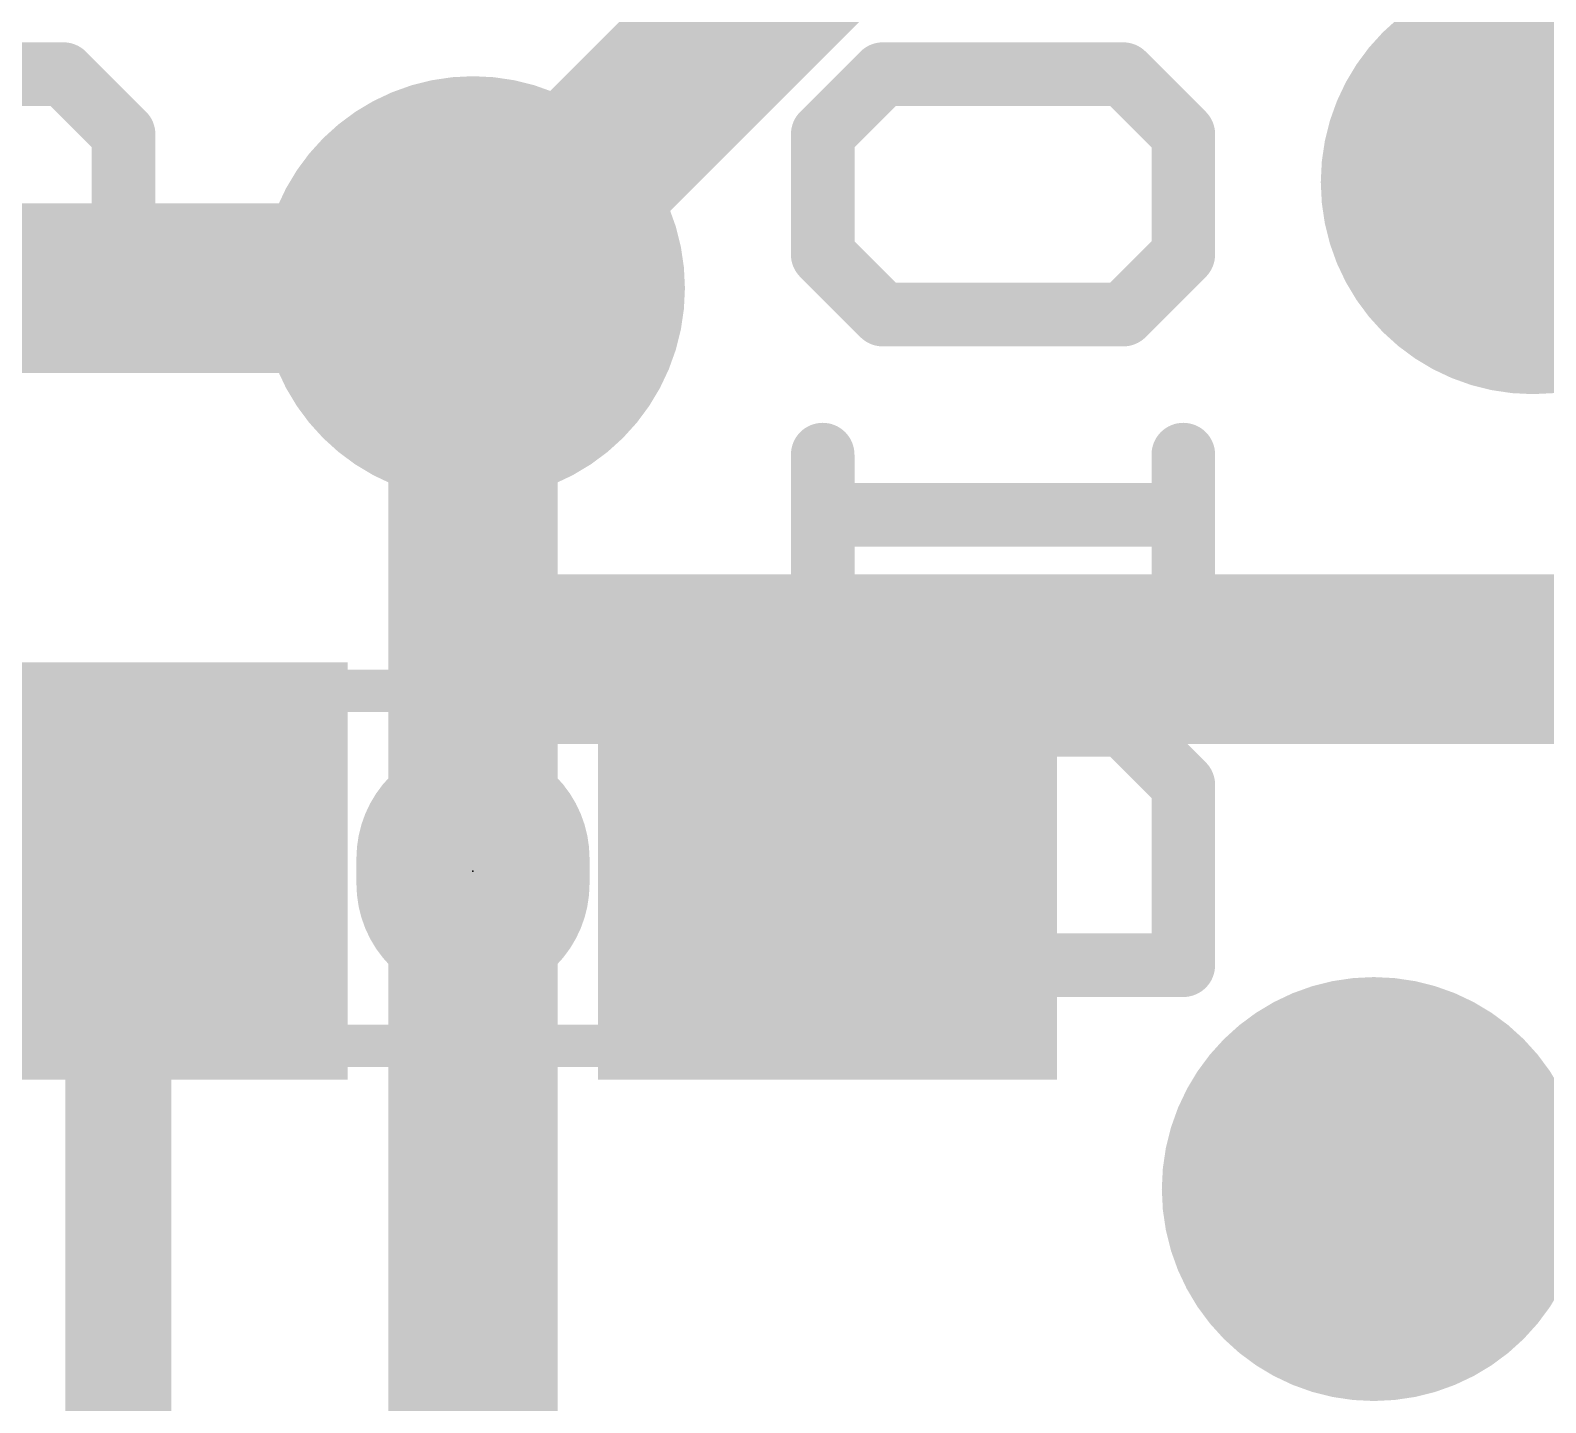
# Model space of a CAD drawing. Extents: x -33 to 74, y -11 to 28.
# Drawn here: x 10.369 to 14.001, y 14.728 to 18.017 of the extents above; entities that cross this region are included whole.
import ezdxf

# ---------------------------------------------------------------- set-up
doc = ezdxf.new("R2010")
doc.units = 0
for name, color, linetype in [('1', 12, 'CONTINUOUS'), ('16', 132, 'CONTINUOUS'), ('18', 110, 'CONTINUOUS'), ('21', 41, 'CONTINUOUS'), ('22', 40, 'CONTINUOUS'), ('23', 53, 'CONTINUOUS'), ('51', 53, 'CONTINUOUS')]:
    doc.layers.add(name, color=color, linetype=linetype)

# ---------------------------------------------------------------- blocks, each defined once
blk = doc.blocks.new('RECT')
blk.add_solid([(-0.5, -0.5), (0.5, -0.5), (-0.5, 0.5), (0.5, 0.5)])
blk = doc.blocks.new('ROUNDV')
at = {"const_width": 0.5}
blk.add_lwpolyline([(0, -0.25, 1), (0, 0.25, 1), (0, -0.25)], format="xyb", dxfattribs=at)

msp = doc.modelspace()

# ---------------------------------------------------------------- linework, layer by layer
at = {"layer": '1'}
for points, const_width in [([(12.28, 18.249), (11.43, 17.399)], 0.4064), ([(10.033, 17.399), (11.43, 17.399)], 0.4064), ([(10.58, 16.002), (10.58, 14.224)], 0.254)]:
    msp.add_lwpolyline(points, dxfattribs=dict(at, const_width=const_width))
for points, const_width in [([(11.43, 17.2974, 1), (11.43, 17.5006)], 0.2032), ([(11.3582, 17.4708, 1), (11.5018, 17.3272)], 0.2032), ([(10.6435, 16.002, 1), (10.5165, 16.002)], 0.127)]:
    msp.add_lwpolyline(points, format="xyb", dxfattribs=dict(at, const_width=const_width))
at = {"layer": '16', "const_width": 0.4064}
for points in [[(11.43, 16.51), (11.43, 17.399)], [(11.43, 12.827), (11.43, 16.51)], [(16.51, 16.51), (11.43, 16.51)]]:
    msp.add_lwpolyline(points, dxfattribs=at)
at = {"layer": '16', "const_width": 0.2032}
for points in [[(11.5316, 17.399, 1), (11.3284, 17.399)], [(11.5316, 16.51, 1), (11.3284, 16.51)], [(11.43, 16.6116, 1), (11.43, 16.4084)], [(11.3284, 16.51, 1), (11.5316, 16.51)]]:
    msp.add_lwpolyline(points, format="xyb", dxfattribs=at)
at = {"layer": '21', "const_width": 0.5588}
msp.add_lwpolyline([(11.43, 16.0325), (11.43, 15.9715)], dxfattribs=at)
at = {"layer": '21', "const_width": 0.2794}
for points in [[(11.5697, 16.0325, 1), (11.2903, 16.0325)], [(11.2903, 15.9715, 1), (11.5697, 15.9715)]]:
    msp.add_lwpolyline(points, format="xyb", dxfattribs=at)
at = {"layer": '22', "const_width": 0.1524}
for points in [[(10.4485, 17.9119), (10.1604, 17.9119)], [(10.5925, 17.7678), (10.4485, 17.9119)], [(12.2682, 17.7678), (12.4123, 17.9119)], [(12.4123, 17.9119), (12.9885, 17.9119)], [(12.9885, 17.9119), (13.1325, 17.7678)], [(10.5925, 17.3356), (10.5925, 17.7678)], [(12.2682, 17.4797), (12.2682, 17.7678)], [(13.1325, 17.7678), (13.1325, 17.4797)], [(12.4123, 17.3356), (12.2682, 17.4797)], [(13.1325, 17.4797), (12.9885, 17.3356)], [(9.7282, 17.3356), (10.5925, 17.3356)], [(12.9885, 17.3356), (12.4123, 17.3356)], [(12.2682, 16.712), (12.2682, 17.0001)], [(13.1325, 16.712), (13.1325, 17.0001)], [(12.2682, 16.856), (13.1325, 16.856)], [(12.2682, 16.2086), (12.4123, 16.3527)], [(12.4123, 16.3527), (12.9885, 16.3527)], [(12.9885, 16.3527), (13.1325, 16.2086)], [(12.2682, 15.7764), (12.2682, 16.2086)], [(13.1325, 16.2086), (13.1325, 15.7764)], [(13.1325, 15.7764), (12.2682, 15.7764)]]:
    msp.add_lwpolyline(points, dxfattribs=at)
at = {"layer": '22', "const_width": 0.0762}
for points in [[(10.4754, 17.9388, 1), (10.4215, 17.8849)], [(10.4485, 17.8738, 1), (10.4485, 17.95)], [(12.4123, 17.95, 1), (12.4123, 17.8738)], [(12.4392, 17.8849, 1), (12.3853, 17.9388)], [(13.0154, 17.9388, 1), (12.9615, 17.8849)], [(12.9885, 17.8738, 1), (12.9885, 17.95)], [(10.6306, 17.7678, 1), (10.5544, 17.7678)], [(12.3063, 17.7678, 1), (12.2301, 17.7678)], [(13.1706, 17.7678, 1), (13.0944, 17.7678)], [(10.5656, 17.7409, 1), (10.6195, 17.7948)], [(12.2413, 17.7948, 1), (12.2951, 17.7409)], [(13.1056, 17.7409, 1), (13.1595, 17.7948)], [(12.2951, 17.5066, 1), (12.2413, 17.4528)], [(13.1595, 17.4528, 1), (13.1056, 17.5066)], [(12.2301, 17.4797, 1), (12.3063, 17.4797)], [(13.0944, 17.4797, 1), (13.1706, 17.4797)], [(10.5925, 17.2975, 1), (10.5925, 17.3737)], [(12.4123, 17.3737, 1), (12.4123, 17.2975)], [(12.3853, 17.3087, 1), (12.4392, 17.3626)], [(12.9615, 17.3626, 1), (13.0154, 17.3087)], [(12.9885, 17.2975, 1), (12.9885, 17.3737)], [(10.5544, 17.3356, 1), (10.6306, 17.3356)], [(12.3063, 17.0001, 1), (12.2301, 17.0001)], [(13.1706, 17.0001, 1), (13.0944, 17.0001)], [(12.2682, 16.8941, 1), (12.2682, 16.8179)], [(13.1325, 16.8179, 1), (13.1325, 16.8941)], [(12.2301, 16.712, 1), (12.3063, 16.712)], [(13.0944, 16.712, 1), (13.1706, 16.712)], [(12.4123, 16.3908, 1), (12.4123, 16.3146)], [(12.4392, 16.3257, 1), (12.3853, 16.3796)], [(13.0154, 16.3796, 1), (12.9615, 16.3257)], [(12.9885, 16.3146, 1), (12.9885, 16.3908)], [(12.3063, 16.2086, 1), (12.2301, 16.2086)], [(12.2413, 16.2356, 1), (12.2951, 16.1817)], [(13.1706, 16.2086, 1), (13.0944, 16.2086)], [(13.1056, 16.1817, 1), (13.1595, 16.2356)], [(12.2682, 15.8145, 1), (12.2682, 15.7383)], [(13.1325, 15.7383, 1), (13.1325, 15.8145)], [(12.2301, 15.7764, 1), (12.3063, 15.7764)], [(13.0944, 15.7764, 1), (13.1706, 15.7764)]]:
    msp.add_lwpolyline(points, format="xyb", dxfattribs=at)
at = {"layer": '23'}
msp.add_point((11.43, 16.002), dxfattribs=at)
at = {"layer": '51', "const_width": 0.1016}
for points in [[(11.074, 16.434), (11.786, 16.434)], [(11.074, 15.583), (11.786, 15.583)]]:
    msp.add_lwpolyline(points, dxfattribs=at)
at = {"layer": '51', "const_width": 0.0508}
for points in [[(11.074, 16.4594, 1), (11.074, 16.4086)], [(11.786, 16.4086, 1), (11.786, 16.4594)], [(11.074, 15.6084, 1), (11.074, 15.5576)], [(11.786, 15.5576, 1), (11.786, 15.6084)]]:
    msp.add_lwpolyline(points, format="xyb", dxfattribs=at)

# ---------------------------------------------------------------- block references
at = {"layer": '1', "xscale": 1.1}
for p in [(10.58, 16.002), (12.28, 16.002)]:
    msp.add_blockref('RECT', p, dxfattribs=at)
at = {"layer": '18', "xscale": 1.016, "yscale": 1.016}
for p in [(13.97, 17.653), (13.97, 17.653), (11.43, 17.399), (11.43, 17.399), (13.589, 15.24), (13.589, 15.24)]:
    msp.add_blockref('ROUNDV', p, dxfattribs=at)
at = {"layer": '51', "xscale": 0.5001, "yscale": 0.95}
for p in [(10.8419, 16.0071), (12.0103, 16.0071)]:
    msp.add_blockref('RECT', p, dxfattribs=at)

doc.saveas('drawing.dxf')
